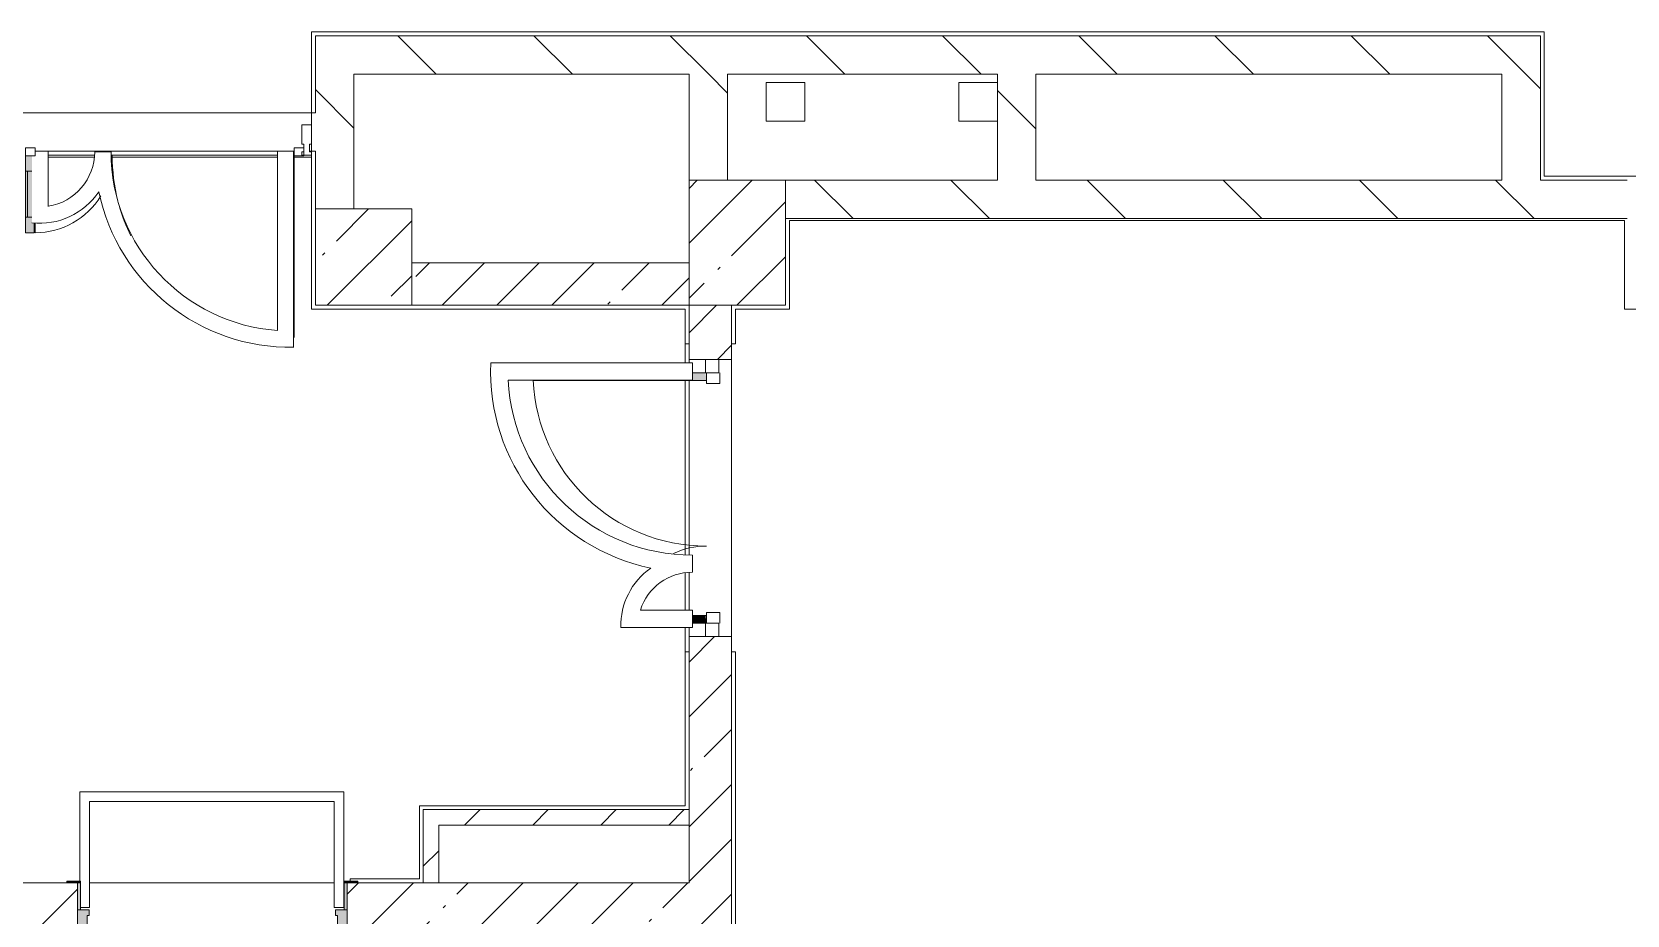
# Model space of a CAD drawing. Header units: millimetres. Extents: x 81382 to 274816, y -8553 to 29000.
# Drawn here: x 219874 to 228156, y 7732 to 12320 of the extents above; entities that cross this region are included whole.
import ezdxf

# ---------------------------------------------------------------- set-up
doc = ezdxf.new("R2010")
doc.units = ezdxf.units.MM
for name, color, linetype, lineweight, true_color in [('A-DETL-GENF-3', 7, 'Continuous', 5, 0xaaaaaa), ('A-DETL-GENF-4', 7, 'Continuous', 5, 0xe2e2e2), ('A-DOOR-5', 7, 'Continuous', 5, 0xe2e2e2), ('A-DOOR-6', 7, 'Continuous', 5, 0xaaaaaa), ('A-DOOR-FRAM-4', 7, 'Continuous', 5, 0xe2e2e2), ('A-DOOR-FRAM-6', 7, 'Continuous', 5, 0xaaaaaa), ('A-FLOR-2', 7, 'Continuous', 5, 0xaaaaaa)]:
    doc.layers.add(name, color=color, linetype=linetype, lineweight=lineweight, true_color=true_color)
for name, color, linetype, lineweight in [('A-GLAZ-CWMG-2', 7, 'Continuous', 5), ('A-WALL', 7, 'Continuous', 9), ('I-WALL-2', 7, 'Continuous', 5), ('S-COLS-1', 7, 'Continuous', 5)]:
    doc.layers.add(name, color=color, linetype=linetype, lineweight=lineweight)
pattern_1 = [(45, (147806.5, 0), (-285.1231, 285.1231), []), (45, (148091.6, 0), (-285.1231, 285.1231), [504.031, -100.806, 16.764, -84.042])]
pattern_2 = [(135, (147806.5, 0), (-353.5534, -353.5534), [])]
pattern_3 = [(45, (147806.5, 0), (-176.7767, 176.7767), [])]

# ---------------------------------------------------------------- blocks, each defined once
blk = doc.blocks.new('BSC_Колонна _Прямоугольная - 650х500-23287315-3_6_3_птичка')
at = {"layer": 'S-COLS-1'}
h = blk.add_hatch(dxfattribs=at)
h.set_pattern_fill('FP_85', color=256, style=0, pattern_type=2)
h.set_pattern_definition([(135, (11225, -75730), (-285.1231, -285.1231), []), (135, (11225, -75444.88), (-285.1231, -285.1231), [504.031, -100.806, 16.764, -84.042])])
h.paths.add_polyline_path([(325, 250), (-325, 250), (-325, -250), (325, -250), (325, 109.7)])
for p, q in [((325, 250), (-325, 250)), ((-325, 250), (-325, -250)), ((325, -250), (325, 250)), ((-325, -250), (325, -250))]:
    blk.add_line(p, q, dxfattribs=at)
blk = doc.blocks.new('BSC_Колонна _Прямоугольная - 500х500-V55-3_6_3_птичка')
at = {"layer": 'S-COLS-1'}
h = blk.add_hatch(dxfattribs=at)
h.set_pattern_fill('FP_86', color=256, style=0, pattern_type=2)
h.set_pattern_definition([(45, (-73790, -11150), (-285.1231, 285.1231), []), (45, (-73504.88, -11150), (-285.1231, 285.1231), [504.031, -100.806, 16.764, -84.042])])
h.paths.add_polyline_path([(-250, -250), (250, -250), (250, 250), (-250, 250), (-250, -77.4)])
for p, q in [((250, 250), (-250, 250)), ((-250, 250), (-250, -250)), ((250, -250), (250, 250)), ((-250, -250), (250, -250))]:
    blk.add_line(p, q, dxfattribs=at)
blk = doc.blocks.new('110_Дверь_СКБ_2Ст - Д-1 Лестничная клетка EIS60-24319353-3_6_3_птичка')
at = {"layer": 'A-DOOR-5'}
for points in [[(612.5, 1010), (612.5, 110), (662.5, 110), (662.5, 1010)], [(-587.5, 510), (-637.5, 510), (-637.5, 110), (-587.5, 110)], [(712.5, 30), (697.5, 30), (697.5, -110), (712.5, -110), (712.5, -2.9)]]:
    blk.add_hatch(color=256, dxfattribs=at).paths.add_polyline_path(points)
h = blk.add_hatch(color=256, dxfattribs=at)
h.paths.add_polyline_path([(662.5, 110), (662.5, 60), (652.5, 60), (652.5, 30), (712.5, 30), (712.5, 110)])
h.paths.add_polyline_path([(-637.5, 110), (-687.5, 110), (-687.5, 30), (-627.5, 30), (-627.5, 60), (-637.5, 60)])
at = {"layer": 'A-DOOR-FRAM-4'}
for points in [[(-742.5, 118), (-742.5, 110), (-672.5, 110), (-672.5, 118)], [(697.5, 118), (697.5, 110), (767.5, 110), (767.5, 118)], [(-672.5, 30), (-687.5, 30), (-687.5, -110), (-672.5, -110), (-672.5, -2.9)], [(-672.5, -110), (-742.5, -110), (-742.5, -118), (-672.5, -118)], [(697.5, -110), (697.5, -118), (767.5, -118), (767.5, -110)]]:
    blk.add_hatch(color=256, dxfattribs=at).paths.add_polyline_path(points)
at = {"layer": 'A-DOOR-6'}
for p, q in [((662.5, 1010), (612.5, 1010)), ((612.5, 1010), (612.5, 110)), ((662.5, 110), (662.5, 1010)), ((-637.5, 510), (-637.5, 110)), ((-587.5, 510), (-637.5, 510)), ((-587.5, 110), (-587.5, 510)), ((-637.5, 110), (-587.5, 110)), ((612.5, 110), (662.5, 110))]:
    blk.add_line(p, q, dxfattribs=at)
for centre, radius, start, end in [((662.5, 110), 900, 90, 180), ((-637.5, 110), 400, 360, 90)]:
    blk.add_arc(centre, radius, start, end, dxfattribs=at)
at = {"layer": 'A-DOOR-FRAM-6'}
for p, q in [((-672.5, 118), (-742.5, 118)), ((-742.5, 118), (-742.5, 110)), ((-742.5, 110), (-672.5, 110)), ((-637.5, 110), (-687.5, 110)), ((-687.5, 110), (-687.5, 30)), ((-672.5, 110), (-672.5, 118)), ((-637.5, 60), (-637.5, 110)), ((662.5, 110), (662.5, 60)), ((712.5, 110), (662.5, 110)), ((767.5, 118), (697.5, 118)), ((697.5, 118), (697.5, 110)), ((697.5, 110), (767.5, 110)), ((712.5, 30), (712.5, 110)), ((767.5, 110), (767.5, 118)), ((-687.5, 30), (-627.5, 30)), ((-672.5, 30), (-687.5, 30)), ((-687.5, 30), (-687.5, -110)), ((-672.5, -110), (-672.5, 30)), ((-627.5, 60), (-637.5, 60)), ((-627.5, 30), (-627.5, 60)), ((662.5, 60), (652.5, 60)), ((652.5, 60), (652.5, 30)), ((652.5, 30), (712.5, 30)), ((712.5, 30), (697.5, 30)), ((697.5, 30), (697.5, -110)), ((712.5, -110), (712.5, 30)), ((-672.5, -110), (-742.5, -110)), ((-742.5, -110), (-742.5, -118)), ((-742.5, -118), (-672.5, -118)), ((-687.5, -110), (-672.5, -110)), ((-672.5, -118), (-672.5, -110)), ((697.5, -110), (712.5, -110)), ((767.5, -110), (697.5, -110)), ((697.5, -110), (697.5, -118)), ((697.5, -118), (767.5, -118)), ((767.5, -118), (767.5, -110))]:
    blk.add_line(p, q, dxfattribs=at)
blk = doc.blocks.new('Прямоугольный импост - 50 x 70 мм-32306832-3_6_3_птичка')
at = {"layer": 'A-GLAZ-CWMG-2'}
for p, q in [((-70, 35), (0, 35)), ((-70, -35), (-70, 35)), ((0, 35), (0, -35)), ((0, -35), (-70, -35))]:
    blk.add_line(p, q, dxfattribs=at)
blk = doc.blocks.new('Дверь_Витражная_остекление_ - ДВН_ДАО_Главный вход_1200 в свету Д-22 _п_-32306833-3_6_3_птичка')
at = {"layer": 'A-DOOR-5'}
for points in [[(-610, -930), (-611.7, -30), (-650, -35), (-650, -103), (-611.7, -103), (-611.7, -930)], [(650, -35), (650, -30), (610, -35), (610, -103), (650, -103)]]:
    blk.add_hatch(color=256, dxfattribs=at).paths.add_polyline_path(points)
at = {"layer": 'A-DETL-GENF-3'}
for p, q in [((-650, 40), (-595, 40)), ((-595, 40), (-595, -30)), ((650, 40), (595, 40)), ((595, 40), (595, -30)), ((-610, -30), (-650, -30)), ((-595, -30), (-650, -30)), ((-650, -35), (-650, -103)), ((-610, -930), (-610, -30)), ((595, -30), (650, -30)), ((610, -30), (610, -103)), ((650, -30), (610, -30)), ((650, -103), (650, -35))]:
    blk.add_line(p, q, dxfattribs=at)
at = {"layer": 'A-DOOR-6'}
for p, q in [((-650, -103), (-650, -35)), ((650, -103), (650, -35))]:
    blk.add_line(p, q, dxfattribs=at)
for centre, radius, start, end in [((-650, -30), 900, 272.47677, 0), ((650, -30), 400, 180, 205.34539)]:
    blk.add_arc(centre, radius, start, end, dxfattribs=at)
blk = doc.blocks.new('Прямоугольный импост - 50 x 70 мм-32306835-3_6_3_птичка')
at = {"layer": 'A-GLAZ-CWMG-2'}
for p, q in [((0, 35), (-70, 35)), ((-70, 35), (-70, -35)), ((0, -35), (0, 35)), ((-70, -35), (0, -35))]:
    blk.add_line(p, q, dxfattribs=at)
blk = doc.blocks.new('Дверь_Витражная_остекление_ - В-18-32468702-3_6_3_птичка')
at = {"layer": 'A-DETL-GENF-4'}
blk.add_hatch(color=256, dxfattribs=at).paths.add_polyline_path([(677.5, 420), (677.5, 369.7), (689.5, 369.5), (689.5, 20), (722.5, 20), (722.5, 420), (689.5, 420)])
at = {"layer": 'A-DETL-GENF-3'}
for p, q in [((-672.5, 965), (-672.5, 20)), ((-672.5, 965), (-672.5, 20)), ((722.5, 420), (677.5, 420)), ((677.5, 420), (677.5, 369.7)), ((722.5, 420), (677.5, 420)), ((677.5, 420), (677.5, 369.7)), ((722.5, 420), (722.5, 20)), ((722.5, 20), (722.5, 420)), ((722.5, 340), (689.5, 340)), ((712.5, 340), (712.5, 100)), ((722.5, 100), (689.5, 100))]:
    blk.add_line(p, q, dxfattribs=at)
at = {"layer": 'A-DOOR-6'}
for p, q in [((-672.5, 965), (-672.5, 20)), ((672.5, 420), (672.5, 369.8)), ((-672.5, 20), (-722.5, 20)), ((-722.5, 20), (-722.5, -20)), ((-672.5, -20), (-672.5, 20)), ((722.5, 20), (672.5, 20)), ((672.5, 20), (672.5, -20)), ((722.5, -20), (722.5, 20)), ((-722.5, -20), (-672.5, -20)), ((672.5, -20), (722.5, -20))]:
    blk.add_line(p, q, dxfattribs=at)
for centre, radius, start, end in [((-672.5, 20), 945, 15.85424, 26.17307), ((672.5, 20), 400, 90, 148.53811), ((-672.5, 20), 945, 360, 14.43128), ((672.5, 20), 400, 177.03782, 180)]:
    blk.add_arc(centre, radius, start, end, dxfattribs=at)
blk = doc.blocks.new('Прямоугольный импост - Импост структурный с накладкой - 160мм Темный-33326242-3_6_3_птичка')
at = {"layer": 'A-GLAZ-CWMG-2'}
for p, q in [((0, 140), (-50, 140)), ((-50, 140), (-50, 40)), ((0, 40), (0, 140)), ((-50, 40), (-40, 40)), ((-40, 0), (-50, 0)), ((-50, 0), (-50, -17)), ((-40, 40), (-40, 0)), ((-10, 0), (-10, 40)), ((-10, 40), (0, 40)), ((0, 0), (-10, 0)), ((0, -17), (0, 0)), ((-50, -17), (0, -17))]:
    blk.add_line(p, q, dxfattribs=at)

msp = doc.modelspace()

# ---------------------------------------------------------------- hatches: boundary and pattern name
at = {"layer": 'I-WALL-2'}
h = msp.add_hatch(dxfattribs=at)
h.set_pattern_fill('FP_66', color=256, style=0, pattern_type=2)
h.set_pattern_definition(pattern_2)
h.paths.add_polyline_path([(227506.5, 12100), (227506.5, 12300), (221346.5, 12300), (221346.5, 12100), (225476.8, 12100)])
h = msp.add_hatch(dxfattribs=at)
h.set_pattern_fill('FP_66', color=256, style=0, pattern_type=2)
h.set_pattern_definition(pattern_2)
h.paths.add_polyline_path([(227706.5, 11550), (227706.5, 12300), (227506.5, 12300), (227506.5, 11550)])
h = msp.add_hatch(dxfattribs=at)
h.set_pattern_fill('FP_66', color=256, style=0, pattern_type=2)
h.set_pattern_definition(pattern_2)
h.paths.add_polyline_path([(221346.5, 11400), (221546.5, 11400), (221546.5, 12100), (221346.5, 12100), (221346.5, 11619.2)])
h = msp.add_hatch(dxfattribs=at)
h.set_pattern_fill('FP_66', color=256, style=0, pattern_type=2)
h.set_pattern_definition(pattern_2)
h.paths.add_polyline_path([(223486.5, 11550), (223486.5, 12100), (223286.5, 12100), (223286.5, 11550)])
h = msp.add_hatch(dxfattribs=at)
h.set_pattern_fill('FP_66', color=256, style=0, pattern_type=2)
h.set_pattern_definition(pattern_2)
h.paths.add_polyline_path([(225087, 11550), (225087, 12100), (224887, 12100), (224887, 11550)])
h = msp.add_hatch(dxfattribs=at)
h.set_pattern_fill('FP_66', color=256, style=0, pattern_type=2)
h.set_pattern_definition(pattern_2)
h.paths.add_polyline_path([(221326.5, 11700), (221346.5, 11700), (221346.5, 11900), (221326.5, 11900)])
h.paths.add_polyline_path([(216560.5, 11700), (216560.5, 11900), (216456.5, 11900), (216456.5, 11700)])
h.paths.add_polyline_path([(218040.5, 11700), (218116.5, 11700), (218116.5, 11900), (218040.5, 11900)])
h.paths.add_polyline_path([(218616.5, 11700), (218636.5, 11700), (218636.5, 11900), (218616.5, 11900)])
h = msp.add_hatch(dxfattribs=at)
h.set_pattern_fill('FP_66', color=256, style=0, pattern_type=2)
h.set_pattern_definition(pattern_2)
h.paths.add_polyline_path([(228156.5, 11350), (228156.5, 11550), (223786.5, 11550), (223786.5, 11350), (225476.8, 11350)])
h = msp.add_hatch(dxfattribs=at)
h.set_pattern_fill('FP_63', color=256, style=0, pattern_type=2)
h.set_pattern_definition(pattern_1)
h.paths.add_polyline_path([(223286.5, 10900), (223286.5, 11120), (221846.5, 11120), (221846.5, 10900)])
h = msp.add_hatch(dxfattribs=at)
h.set_pattern_fill('FP_63', color=256, style=0, pattern_type=2)
h.set_pattern_definition(pattern_1)
h.paths.add_polyline_path([(223286.5, 7900), (223506.5, 7900), (223506.5, 9179), (223286.5, 9179), (223286.5, 8200)])
h.paths.add_polyline_path([(223506.5, 10619), (223506.5, 10900), (223286.5, 10900), (223286.5, 10619)])
h = msp.add_hatch(dxfattribs=at)
h.set_pattern_fill('FP_68', color=256, style=0, pattern_type=2)
h.set_pattern_definition(pattern_3)
h.paths.add_polyline_path([(221986.5, 7900), (221986.5, 8280), (221906.5, 8280), (221906.5, 7900)])
h = msp.add_hatch(dxfattribs=at)
h.set_pattern_fill('FP_68', color=256, style=0, pattern_type=2)
h.set_pattern_definition(pattern_3)
h.paths.add_polyline_path([(223286.5, 8200), (223286.5, 8280), (221986.5, 8280), (221986.5, 8200)])
h = msp.add_hatch(dxfattribs=at)
h.set_pattern_fill('FP_63', color=256, style=0, pattern_type=2)
h.set_pattern_definition(pattern_1)
h.paths.add_polyline_path([(221511.5, 7680), (223286.5, 7680), (223286.5, 7900), (221511.5, 7900), (221511.5, 7730)])
h.paths.add_polyline_path([(219886.5, 7680), (220111.5, 7680), (220111.5, 7900), (219666.5, 7900), (219666.5, 7680)])
h = msp.add_hatch(dxfattribs=at)
h.set_pattern_fill('FP_63', color=256, style=0, pattern_type=2)
h.set_pattern_definition(pattern_1)
h.paths.add_polyline_path([(223286.5, 120), (223506.5, 120), (223506.5, 350), (223286.5, 350), (223286.5, 140.2)])
h.paths.add_polyline_path([(223286.5, 1150), (223506.5, 1150), (223506.5, 3550), (223286.5, 3550), (223286.5, 2326.7)])
h.paths.add_polyline_path([(223469.7, 4050), (223506.5, 4050), (223506.5, 7900), (223286.5, 7900), (223286.5, 4050)])

# ---------------------------------------------------------------- linework, layer by layer
at = {"layer": 'A-FLOR-2'}
for p, q in [((221326.5, 11900), (221326.5, 12320)), ((221326.5, 12320), (227725.5, 12320)), ((227725.5, 12320), (227725.5, 11570)), ((223687, 12057), (223887, 12057)), ((223687, 11857), (223687, 12057)), ((223887, 12057), (223887, 11857)), ((224687, 12057), (224887, 12057)), ((224687, 11857), (224687, 12057)), ((223887, 11857), (223687, 11857)), ((224887, 11857), (224687, 11857)), ((219959.2, 11700), (219891.5, 11700)), ((219959.2, 11413.8), (219959.2, 11700)), ((220198.7, 11680), (219959.2, 11680)), ((220285.2, 11697.2), (220200.5, 11697.2)), ((221148.8, 11680), (220286.1, 11680)), ((221233.5, 11700), (221148.8, 11700)), ((221148.8, 11700), (221148.8, 10768.9)), ((221233.5, 10681.9), (221233.5, 11700)), ((221326.5, 10880), (221326.5, 11680)), ((221326.5, 11669), (221326.5, 11680)), ((219959.2, 11669), (220197.6, 11669)), ((220286.8, 11669), (221148.8, 11669)), ((221233.5, 11669), (221326.5, 11669)), ((227725.5, 11570), (231357, 11570)), ((228142.5, 11340), (223807.5, 11340)), ((223807.5, 11340), (223807.5, 10880)), ((228142.5, 10879), (228142.5, 11340)), ((223266.5, 10880), (221326.5, 10880)), ((223266.5, 10880), (223266.5, 10600.7)), ((223807.5, 10880), (223527.5, 10880)), ((223527.5, 10880), (223527.5, 10700)), ((232266.5, 10879), (228142.5, 10879)), ((223286.5, 10700), (223266.5, 10700)), ((223527.5, 10700), (223506.5, 10700)), ((223303.5, 10600.7), (222256.4, 10600.7)), ((223303.5, 10510.7), (223303.5, 10600.7)), ((222346.6, 10510.7), (223303.5, 10510.7)), ((223266.5, 9604.5), (223266.5, 10510.7)), ((223303.5, 9512.6), (223303.5, 9602.6)), ((223266.5, 9316.6), (223266.5, 9509.1)), ((223303.5, 9316.6), (223034.1, 9316.6)), ((223303.5, 9226.6), (223303.5, 9316.6)), ((222931.6, 9226.6), (223303.5, 9226.6)), ((223266.5, 9226.6), (223266.5, 8300)), ((223266.5, 9100), (223286.5, 9100)), ((223506.5, 9100), (223527.5, 9100)), ((223527.5, 9100), (223527.5, 4070)), ((221493.4, 8371.9), (220123.4, 8371.9)), ((220123.4, 8371.9), (220123.4, 7908)), ((221493.4, 7771.9), (221493.4, 8371.9)), ((220173.4, 7771.9), (220173.4, 8321.9)), ((220173.4, 8321.9), (221443.4, 8321.9)), ((221443.4, 8321.9), (221443.4, 7771.9)), ((221886.5, 7920), (221886.5, 8300)), ((221886.5, 8300), (223266.5, 8300)), ((221526.5, 7908), (221526.5, 7920)), ((221526.5, 7920), (221886.5, 7920)), ((220126.5, 7771.9), (220173.4, 7771.9)), ((221443.4, 7771.9), (221493.4, 7771.9))]:
    msp.add_line(p, q, dxfattribs=at)
for centre, radius, start, end in [((219913.4, 11697.2), 287, 279.17366, 0), ((221215.9, 11697.2), 930.7, 180, 265.86869), ((219913.4, 11697.2), 371.7, 263.98747, 326.07537), ((221215.9, 11697.2), 1015.4, 191.7891, 270.99569), ((223300.5, 10557.6), 1045, 177.63591, 258.21594), ((223300.5, 10557.6), 955, 182.81459, 270.17999), ((223300.5, 9233.6), 369, 125.33508, 181.08444), ((223300.5, 9233.6), 279, 89.3839, 162.68951)]:
    msp.add_arc(centre, radius, start, end, dxfattribs=at)
at = {"layer": 'A-WALL'}
for p, q in [((223286.5, 8200), (223286.5, 8280)), ((221906.5, 7900), (221986.5, 7900))]:
    msp.add_line(p, q, dxfattribs=at)
at = {"layer": 'I-WALL-2'}
for p, q in [((227706.5, 12300), (221346.5, 12300)), ((221346.5, 12300), (221346.5, 11900)), ((227706.5, 11550), (227706.5, 12300)), ((221546.5, 12100), (223286.5, 12100)), ((221546.5, 11400), (221546.5, 12100)), ((223286.5, 12100), (223286.5, 11550)), ((223486.5, 11550), (223486.5, 12100)), ((223486.5, 12100), (224887, 12100)), ((224887, 12100), (224887, 11550)), ((225087, 12100), (227506.5, 12100)), ((225087, 11550), (225087, 12100)), ((227506.5, 12100), (227506.5, 11550)), ((218616.5, 11900), (221346.5, 11900)), ((221326.5, 11900), (221326.5, 11700)), ((221148.8, 11700), (219959.2, 11700)), ((221316.5, 11700), (221346.5, 11700)), ((221346.5, 11700), (221346.5, 11400)), ((224887, 11550), (223786.5, 11550)), ((227506.5, 11550), (225087, 11550)), ((228156.5, 11550), (227706.5, 11550)), ((223786.5, 11350), (228156.5, 11350)), ((223286.5, 11120), (221846.5, 11120)), ((221846.5, 10900), (223286.5, 10900)), ((223286.5, 10900), (223286.5, 10600.7)), ((223506.5, 10900), (223506.5, 7900)), ((223286.5, 10619), (223506.5, 10619)), ((223286.5, 9603.5), (223286.5, 10510.7)), ((223286.5, 9316.6), (223286.5, 9511)), ((223286.5, 9226.6), (223286.5, 8280)), ((223506.5, 9179), (223286.5, 9179)), ((221906.5, 8280), (221906.5, 7900)), ((223286.5, 8280), (221906.5, 8280)), ((221986.5, 7900), (221986.5, 8200)), ((221986.5, 8200), (223286.5, 8200)), ((223286.5, 8200), (223286.5, 7900)), ((220056.5, 7900), (219666.5, 7900)), ((220173.4, 7900), (221443.4, 7900)), ((221906.5, 7900), (221566.5, 7900)), ((223286.5, 7900), (221986.5, 7900)), ((223506.5, 4050), (223506.5, 7900))]:
    msp.add_line(p, q, dxfattribs=at)

# ---------------------------------------------------------------- block references
at = {"layer": 'A-DOOR-6'}
for name, p, rotation in [('Дверь_Витражная_остекление_ - В-18-32468702-3_6_3_птичка', (220564, 11697), 180), ('Дверь_Витражная_остекление_ - ДВН_ДАО_Главный вход_1200 в свету Д-22 _п_-32306833-3_6_3_птичка', (223406.5, 9899), 269.9999999999994), ('110_Дверь_СКБ_2Ст - Д-1 Лестничная клетка EIS60-24319353-3_6_3_птичка', (220824, 7790), 180)]:
    msp.add_blockref(name, p, dxfattribs=dict(at, rotation=rotation))
at = {"layer": 'A-GLAZ-CWMG-2'}
msp.add_blockref('Прямоугольный импост - Импост структурный с накладкой - 160мм Темный-33326242-3_6_3_птичка', (221326.5, 11697), dxfattribs=at)
at = {"layer": 'A-GLAZ-CWMG-2', "rotation": 89.99999999999942}
msp.add_blockref('Прямоугольный импост - 50 x 70 мм-32306835-3_6_3_птичка', (223406.5, 10619), dxfattribs=at)
at = {"layer": 'A-GLAZ-CWMG-2', "extrusion": (0, 0, -1), "rotation": 270.0000000000006}
msp.add_blockref('Прямоугольный импост - 50 x 70 мм-32306832-3_6_3_птичка', (-223406.5, 9179), dxfattribs=at)
at = {"layer": 'S-COLS-1', "rotation": 270.0000000000007}
msp.add_blockref('BSC_Колонна _Прямоугольная - 650х500-23287315-3_6_3_птичка', (223536.5, 11225), dxfattribs=at)
at = {"layer": 'S-COLS-1'}
msp.add_blockref('BSC_Колонна _Прямоугольная - 500х500-V55-3_6_3_птичка', (221596.5, 11150), dxfattribs=at)

doc.saveas('drawing.dxf')
